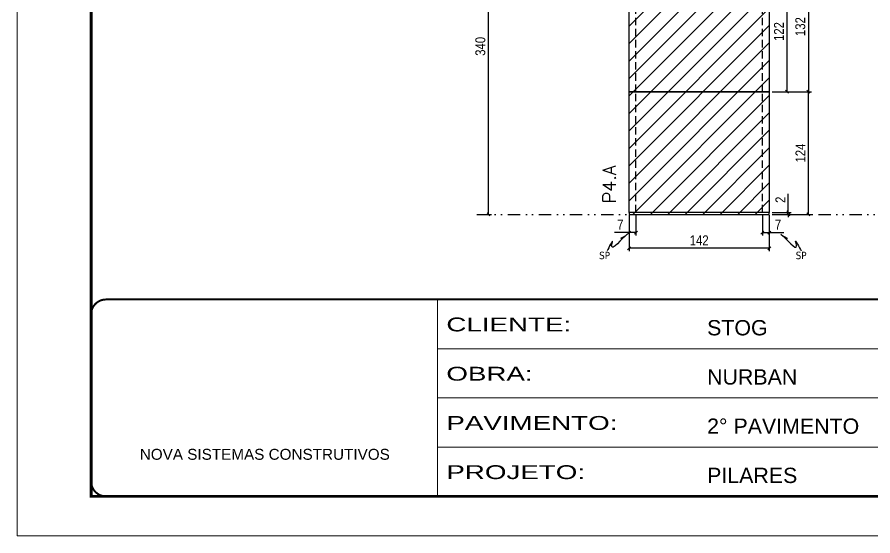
# Model space of a CAD drawing. Extents: x 2201 to 8455, y 252 to 7045.
# Drawn here: x 2201 to 3068, y 3698 to 4223 of the extents above; entities that cross this region are included whole.
import ezdxf

# ---------------------------------------------------------------- set-up
doc = ezdxf.new("R2010")
doc.units = 0
for name, pattern in [('CONTINUO', [0]), ('DASHED', [0.75, 0.5, -0.25]), ('DIVIDE2', [0.625, 0.25, -0.125, 0, -0.125, 0, -0.125]), ('HIDDEN', [0.375, 0.25, -0.125])]:
    doc.linetypes.add(name, pattern=pattern)
for name, color, linetype in [('COTA', 241, 'Continuous'), ('Nível', 160, 'Continuous'), ('Painéis', 200, 'Continuous'), ('Sarrafo de Pressão', 42, 'HIDDEN'), ('texto', 7, 'Continuous')]:
    doc.layers.add(name, color=color, linetype=linetype)
for name, color, linetype, lineweight in [('Folhas', 255, 'Continuous', 9), ('Hachura', 251, 'Continuous', 9), ('SARRAFO DE PRESSAO', 251, 'DASHED', 9), ('Texto Seção', 7, 'Continuous', 15)]:
    doc.layers.add(name, color=color, linetype=linetype, lineweight=lineweight)
doc.styles.add('ARIAL', font='arial.ttf')
doc.styles.add('COTA TECNICA', font='techl___.ttf', dxfattribs={"height": 10})
doc.styles.add('COTA TECNICA-50', font='techl___.ttf', dxfattribs={"height": 10})
doc.styles.add('REGUA-120', font='ROMANS.shx', dxfattribs={"height": 15})
doc.styles.get("Standard").update_dxf_attribs({"font": 'arial.ttf'})
doc.styles.add('Tecnologia', font='')
doc.styles.get('Tecnologia').set_extended_font_data('Forgotten Futurist')
doc.dimstyles.new('COTA PAINEL-50', dxfattribs={"dimtxt": 10, "dimasz": 3, "dimexe": 3, "dimexo": 3, "dimgap": 3, "dimtad": 1, "dimdec": 1, "dimzin": 12, "dimdsep": 46, "dimtxsty": 'COTA TECNICA-50', "dimblk1": 'OBLIQUE', "dimblk2": 'OBLIQUE', "dimsah": 1, "dimcen": 0.9, "dimclrd": 4, "dimclre": 4, "dimclrt": 240, "dimadec": 1, "dimazin": 3, "dimtfac": 1, "dimtdec": 1, "dimtmove": 0, "dimatfit": 3, "dimfxl": 1, "dimtolj": 1, "dimtzin": 12, "dimarcsym": 0})
doc.dimstyles.new('PAINEL', dxfattribs={"dimtxt": 10, "dimasz": 3, "dimexe": 3, "dimexo": 3, "dimgap": 3, "dimtad": 1, "dimdec": 1, "dimzin": 12, "dimdsep": 46, "dimtxsty": 'COTA TECNICA', "dimblk1": 'OBLIQUE', "dimblk2": 'OBLIQUE', "dimsah": 1, "dimcen": 0.9, "dimclrd": 4, "dimclre": 4, "dimclrt": 240, "dimadec": 1, "dimazin": 3, "dimtfac": 1, "dimtdec": 1, "dimtmove": 0, "dimatfit": 3, "dimfxl": 1, "dimtolj": 1, "dimtzin": 12, "dimarcsym": 0})
doc.dimstyles.get("Standard").update_dxf_attribs({"dimtxt": 0.18, "dimasz": 0.18, "dimexe": 0.18, "dimexo": 0.0625, "dimgap": 0.09, "dimtad": 0, "dimtih": 1, "dimtoh": 1, "dimdec": 4, "dimzin": 0, "dimdsep": 46, "dimtxsty": 'Standard', "dimcen": 0.09, "dimadec": 0, "dimazin": 0, "dimtfac": 1, "dimtdec": 4, "dimtofl": 0, "dimtmove": 0, "dimatfit": 3, "dimfxl": 1, "dimtolj": 1, "dimtzin": 0, "dimarcsym": 0})

# ---------------------------------------------------------------- blocks, each defined once
blk = doc.blocks.new('9999999999')
at = {"color": 30, "linetype": 'CONTINUO'}
for p, q in [((98564.56, 34230.21), (98564.56, 34429.45)), ((98564.56, 34379.64), (99583.98, 34379.64)), ((98564.56, 34329.83), (99487.98, 34329.83)), ((98564.56, 34280.02), (99487.98, 34280.02))]:
    blk.add_line(p, q, dxfattribs=at)
at = {"color": 30, "linetype": 'CONTINUO', "const_width": 2}
blk.add_lwpolyline([(99583.98, 34230.21), (99583.98, 34414.45, 0.414214), (99568.98, 34429.45), (98228.98, 34429.45, 0.414214), (98213.98, 34414.45), (98213.98, 34245.21, 0.414214), (98228.98, 34230.21), (99583.98, 34230.21)], format="xyb", dxfattribs=at)
at = {"layer": 'Folhas'}
blk.add_lwpolyline([(98138.98, 34190.21), (99623.98, 34190.21), (99623.98, 35240.21), (98138.98, 35240.21)], close=True, dxfattribs=at)
at = {"layer": 'Folhas', "color": 30, "const_width": 3}
blk.add_lwpolyline([(98213.98, 34230.21), (99583.98, 34230.21), (99583.98, 35200.21), (98213.98, 35200.21)], close=True, dxfattribs=at)
at = {"color": 7, "linetype": 'Continuous', "ltscale": 5, "style": 'ARIAL'}
for s, height, p in [('STOG', 15.483, (98837.68, 34393.13)), ('NURBAN', 15.483, (98837.68, 34343.32)), ('2° PAVIMENTO', 15.4829, (98837.68, 34293.51)), ('NOVA SISTEMAS CONSTRUTIVOS', 11.0592, (98263.19, 34267.21)), ('PILARES', 15.483, (98837.68, 34243.7))]:
    blk.add_text(s, height=height, dxfattribs=at).set_placement(p)
at = {"layer": 'Folhas', "color": 7, "style": 'Tecnologia', "width": 1.5}
for s, p in [('CLIENTE:', (98573.65, 34397.17)), ('OBRA:', (98573.65, 34347.31)), ('PAVIMENTO:', (98573.65, 34297.5)), ('PROJETO:', (98573.65, 34247.69))]:
    blk.add_text(s, height=14, dxfattribs=at).set_placement(p)
blk = doc.blocks.new('_Oblique')
at = {"color": 0, "linetype": 'ByBlock', "lineweight": -2}
blk.add_line((-0.5, -0.5), (0.5, 0.5), dxfattribs=at)
blk = doc.blocks.new('*D771')
at = {"layer": 'COTA', "color": 4, "lineweight": -2, "transparency": 16777216}
for p, q in [((2669.84, 4362.93), (2681.7, 4362.93)), ((2678.7, 4022.93), (2678.7, 4362.93)), ((2669.84, 4022.93), (2681.7, 4022.93))]:
    blk.add_line(p, q, dxfattribs=at)
at = {"layer": 'Defpoints', "color": 0, "transparency": 16777216}
for p in [(2666.84, 4362.93), (2678.7, 4362.93), (2666.84, 4022.93)]:
    blk.add_point(p, dxfattribs=at)
at = {"layer": 'COTA', "color": 4, "lineweight": -2, "transparency": 16777216, "xscale": 3, "yscale": 3, "zscale": 3}
for p, rotation in [((2678.7, 4362.93), 90), ((2678.7, 4022.93), 270)]:
    blk.add_blockref('_Oblique', p, dxfattribs=dict(at, rotation=rotation))
at = {"layer": 'COTA', "color": 240, "transparency": 16777216, "insert": (2670.48, 4192.93), "char_height": 10, "attachment_point": 5, "rotation": 90, "style": 'COTA TECNICA-50'}
blk.add_mtext('\\A1;340', dxfattribs=at)
blk = doc.blocks.new('*D451')
at = {"layer": 'COTA', "color": 4, "lineweight": -2, "transparency": 16777216}
for p, q in [((2821.04, 4021.93), (2821.04, 3985.56)), ((2963.04, 4021.93), (2963.04, 3985.56)), ((2963.04, 3988.56), (2821.04, 3988.56))]:
    blk.add_line(p, q, dxfattribs=at)
at = {"layer": 'Defpoints', "color": 0, "transparency": 16777216}
for p in [(2821.04, 4024.93), (2963.04, 4024.93), (2821.04, 3988.56)]:
    blk.add_point(p, dxfattribs=at)
at = {"layer": 'COTA', "color": 4, "lineweight": -2, "transparency": 16777216, "xscale": 3, "yscale": 3, "zscale": 3, "rotation": 180}
blk.add_blockref('_Oblique', (2821.04, 3988.56), dxfattribs=at)
at = {"layer": 'COTA', "color": 4, "lineweight": -2, "transparency": 16777216, "xscale": 3, "yscale": 3, "zscale": 3}
blk.add_blockref('_Oblique', (2963.04, 3988.56), dxfattribs=at)
at = {"layer": 'COTA', "color": 240, "transparency": 16777216, "insert": (2892.04, 3996.64), "char_height": 10, "attachment_point": 5, "style": 'COTA TECNICA'}
blk.add_mtext('\\A1;142', dxfattribs=at)
blk = doc.blocks.new('*D452')
at = {"layer": 'COTA', "color": 4, "lineweight": -2, "transparency": 16777216}
for p, q in [((2956.04, 4021.93), (2956.04, 4001.42)), ((2963.04, 4019.93), (2963.04, 4001.42)), ((2956.04, 4004.42), (2963.04, 4004.42)), ((2963.04, 4004.42), (2977.77, 4004.42))]:
    blk.add_line(p, q, dxfattribs=at)
at = {"layer": 'Defpoints', "color": 0, "transparency": 16777216}
for p in [(2956.04, 4024.93), (2963.04, 4022.93), (2963.04, 4004.42)]:
    blk.add_point(p, dxfattribs=at)
at = {"layer": 'COTA', "color": 4, "lineweight": -2, "transparency": 16777216, "xscale": 3, "yscale": 3, "zscale": 3, "rotation": 180}
blk.add_blockref('_Oblique', (2956.04, 4004.42), dxfattribs=at)
at = {"layer": 'COTA', "color": 4, "lineweight": -2, "transparency": 16777216, "xscale": 3, "yscale": 3, "zscale": 3}
blk.add_blockref('_Oblique', (2963.04, 4004.42), dxfattribs=at)
at = {"layer": 'COTA', "color": 240, "transparency": 16777216, "insert": (2971.9, 4012.49), "char_height": 10, "attachment_point": 5, "style": 'COTA TECNICA-50'}
blk.add_mtext('\\A1;7', dxfattribs=at)
blk = doc.blocks.new('*D453')
at = {"layer": 'COTA', "color": 4, "lineweight": -2, "transparency": 16777216}
for p, q in [((2828.04, 4021.93), (2828.04, 4001.42)), ((2821.04, 4019.93), (2821.04, 4001.42)), ((2821.04, 4004.42), (2806.31, 4004.42)), ((2828.04, 4004.42), (2821.04, 4004.42))]:
    blk.add_line(p, q, dxfattribs=at)
at = {"layer": 'Defpoints', "color": 0, "transparency": 16777216}
for p in [(2821.04, 4022.93), (2828.04, 4024.93), (2821.04, 4004.42)]:
    blk.add_point(p, dxfattribs=at)
at = {"layer": 'COTA', "color": 4, "lineweight": -2, "transparency": 16777216, "xscale": 3, "yscale": 3, "zscale": 3, "rotation": 180}
blk.add_blockref('_Oblique', (2821.04, 4004.42), dxfattribs=at)
at = {"layer": 'COTA', "color": 4, "lineweight": -2, "transparency": 16777216, "xscale": 3, "yscale": 3, "zscale": 3}
blk.add_blockref('_Oblique', (2828.04, 4004.42), dxfattribs=at)
at = {"layer": 'COTA', "color": 240, "transparency": 16777216, "insert": (2812.17, 4012.49), "char_height": 10, "attachment_point": 5, "style": 'COTA TECNICA-50'}
blk.add_mtext('\\A1;7', dxfattribs=at)
blk = doc.blocks.new('*D454')
at = {"layer": 'COTA', "color": 4, "linetype": 'ByBlock', "lineweight": -2, "transparency": 16777216}
for p, q in [((2966.04, 4146.93), (3005.68, 4146.93)), ((3002.68, 4022.93), (3002.68, 4146.93)), ((2966.04, 4022.93), (3005.68, 4022.93))]:
    blk.add_line(p, q, dxfattribs=at)
at = {"layer": 'Defpoints', "color": 0, "linetype": 'ByBlock', "transparency": 16777216}
for p in [(2963.04, 4146.93), (3002.68, 4146.93), (2963.04, 4022.93)]:
    blk.add_point(p, dxfattribs=at)
at = {"layer": 'COTA', "color": 4, "linetype": 'ByBlock', "lineweight": -2, "transparency": 16777216, "xscale": 3, "yscale": 3, "zscale": 3}
for p, rotation in [((3002.68, 4146.93), 90), ((3002.68, 4022.93), 270)]:
    blk.add_blockref('_Oblique', p, dxfattribs=dict(at, rotation=rotation))
at = {"layer": 'COTA', "color": 240, "linetype": 'ByBlock', "transparency": 16777216, "insert": (2994.61, 4084.93), "char_height": 10, "attachment_point": 5, "rotation": 90, "style": 'COTA TECNICA'}
blk.add_mtext('\\A1;124', dxfattribs=at)
blk = doc.blocks.new('*D455')
at = {"layer": 'COTA', "color": 4, "lineweight": -2, "transparency": 16777216}
for p, q in [((2982.3, 4024.93), (2982.3, 4043.73)), ((2966.04, 4024.93), (2985.3, 4024.93)), ((2966.04, 4022.93), (2985.3, 4022.93)), ((2982.3, 4022.93), (2982.3, 4024.93)), ((2982.3, 4022.93), (2982.3, 4019.93))]:
    blk.add_line(p, q, dxfattribs=at)
at = {"layer": 'Defpoints', "color": 0, "transparency": 16777216}
for p in [(2963.04, 4024.93), (2963.04, 4022.93), (2982.3, 4022.93)]:
    blk.add_point(p, dxfattribs=at)
at = {"layer": 'COTA', "color": 4, "lineweight": -2, "transparency": 16777216, "xscale": 3, "yscale": 3, "zscale": 3}
for p, rotation in [((2982.3, 4024.93), 270), ((2982.3, 4022.93), 90)]:
    blk.add_blockref('_Oblique', p, dxfattribs=dict(at, rotation=rotation))
at = {"layer": 'COTA', "color": 240, "transparency": 16777216, "insert": (2974.3, 4037.67), "char_height": 10, "attachment_point": 5, "rotation": 90, "style": 'COTA TECNICA-50'}
blk.add_mtext('\\A1;2', dxfattribs=at)
blk = doc.blocks.new('*D456')
at = {"layer": 'COTA', "color": 4, "linetype": 'ByBlock', "lineweight": -2, "transparency": 16777216}
for p, q in [((2966.04, 4146.93), (3005.68, 4146.93)), ((3002.68, 4022.93), (3002.68, 4146.93)), ((2966.04, 4022.93), (3005.68, 4022.93))]:
    blk.add_line(p, q, dxfattribs=at)
at = {"layer": 'Defpoints', "color": 0, "linetype": 'ByBlock', "transparency": 16777216}
for p in [(2963.04, 4146.93), (3002.68, 4146.93), (2963.04, 4022.93)]:
    blk.add_point(p, dxfattribs=at)
at = {"layer": 'COTA', "color": 4, "linetype": 'ByBlock', "lineweight": -2, "transparency": 16777216, "xscale": 3, "yscale": 3, "zscale": 3}
for p, rotation in [((3002.68, 4146.93), 90), ((3002.68, 4022.93), 270)]:
    blk.add_blockref('_Oblique', p, dxfattribs=dict(at, rotation=rotation))
at = {"layer": 'COTA', "color": 240, "linetype": 'ByBlock', "transparency": 16777216, "insert": (2994.61, 4084.93), "char_height": 10, "attachment_point": 5, "rotation": 90, "style": 'COTA TECNICA'}
blk.add_mtext('\\A1;124', dxfattribs=at)
blk = doc.blocks.new('*D752')
at = {"layer": 'COTA', "color": 4, "lineweight": -2, "transparency": 16777216}
for p, q in [((2966.04, 4278.93), (3005.68, 4278.93)), ((3002.68, 4278.93), (3002.68, 4146.93)), ((2966.04, 4146.93), (3005.68, 4146.93))]:
    blk.add_line(p, q, dxfattribs=at)
at = {"layer": 'Defpoints', "color": 0, "transparency": 16777216}
for p in [(2963.04, 4278.93), (2963.04, 4146.93), (3002.68, 4146.93)]:
    blk.add_point(p, dxfattribs=at)
at = {"layer": 'COTA', "color": 4, "lineweight": -2, "transparency": 16777216, "xscale": 3, "yscale": 3, "zscale": 3}
for p, rotation in [((3002.68, 4278.93), 90), ((3002.68, 4146.93), 270)]:
    blk.add_blockref('_Oblique', p, dxfattribs=dict(at, rotation=rotation))
at = {"layer": 'COTA', "color": 240, "transparency": 16777216, "insert": (2994.46, 4212.93), "char_height": 10, "attachment_point": 5, "rotation": 90, "style": 'COTA TECNICA'}
blk.add_mtext('\\A1;132', dxfattribs=at)
blk = doc.blocks.new('*D685')
at = {"layer": 'COTA', "color": 4, "lineweight": -2, "transparency": 16777216}
for p, q in [((2966.04, 4268.93), (2983.87, 4268.93)), ((2980.87, 4268.93), (2980.87, 4146.93)), ((2966.04, 4146.93), (2983.87, 4146.93))]:
    blk.add_line(p, q, dxfattribs=at)
at = {"layer": 'Defpoints', "color": 0, "transparency": 16777216}
for p in [(2963.04, 4268.93), (2963.04, 4146.93), (2980.87, 4146.93)]:
    blk.add_point(p, dxfattribs=at)
at = {"layer": 'COTA', "color": 4, "lineweight": -2, "transparency": 16777216, "xscale": 3, "yscale": 3, "zscale": 3}
for p, rotation in [((2980.87, 4268.93), 90), ((2980.87, 4146.93), 270)]:
    blk.add_blockref('_Oblique', p, dxfattribs=dict(at, rotation=rotation))
at = {"layer": 'COTA', "color": 240, "transparency": 16777216, "insert": (2972.81, 4207.93), "char_height": 10, "attachment_point": 5, "rotation": 90, "style": 'COTA TECNICA'}
blk.add_mtext('\\A1;122', dxfattribs=at)

msp = doc.modelspace()

# ---------------------------------------------------------------- hatches: boundary and pattern name
at = {"layer": 'Hachura', "linetype": 'ByBlock'}
h = msp.add_hatch(dxfattribs=at)
h.set_pattern_fill('ANSI31', color=256, scale=100)
h.set_pattern_definition([(45, (-114329.089, -31018.35), (-8.8388348, 8.8388348), [])])
h.paths.add_polyline_path([(2963.04, 4278.93), (2821.04, 4278.93), (2821.04, 4022.93), (2963.04, 4022.93)])

# ---------------------------------------------------------------- linework, layer by layer
at = {"layer": 'Nível', "color": 4, "linetype": 'DIVIDE2', "ltscale": 50}
msp.add_line((2666.84, 4022.93), (3646.37, 4022.93), dxfattribs=at)
at = {"layer": 'Painéis'}
for p, q in [((2821.04, 4146.93), (2821.04, 4278.93)), ((2963.04, 4278.93), (2963.04, 4146.93)), ((2821.04, 4146.93), (2963.04, 4146.93)), ((2821.04, 4024.93), (2821.04, 4146.93)), ((2963.04, 4146.93), (2821.04, 4146.93)), ((2963.04, 4146.93), (2963.04, 4024.93)), ((2963.04, 4024.93), (2821.04, 4024.93))]:
    msp.add_line(p, q, dxfattribs=at)
msp.add_lwpolyline([(2821.04, 4022.93), (2963.04, 4022.93), (2963.04, 4024.93), (2821.04, 4024.93)], close=True, dxfattribs=at)
at = {"layer": 'Sarrafo de Pressão', "ltscale": 30}
for p, q in [((2828.04, 4146.93), (2828.04, 4278.93)), ((2956.04, 4146.93), (2956.04, 4278.93)), ((2828.04, 4024.93), (2828.04, 4146.93)), ((2956.04, 4024.93), (2956.04, 4146.93))]:
    msp.add_line(p, q, dxfattribs=at)

# ---------------------------------------------------------------- block references
at = {"layer": 'SARRAFO DE PRESSAO', "color": 6, "linetype": 'ByBlock'}
msp.add_blockref('9999999999', (-95937.61, -30492.69), dxfattribs=at)

# ---------------------------------------------------------------- texts
at = {"layer": 'texto', "color": 0, "char_height": 7.5, "attachment_point": 5}
for insert in [(2796.26, 3981.25), (2995.29, 3981.25)]:
    msp.add_mtext('{\\fTahoma|b0|i0|c0|p34;\\C4;SP}', dxfattribs=dict(at, insert=insert))
at = {"layer": 'Texto Seção', "insert": (2807.57, 4034.18), "char_height": 13, "width": 285.3299, "attachment_point": 7, "rotation": 90, "style": 'REGUA-120'}
msp.add_mtext('P4.A', dxfattribs=at)

# ---------------------------------------------------------------- dimensions: what is measured, and where the dimension line sits
at = {"layer": 'COTA'}
for base, p1, p2, angle, dimstyle, picture, middle in [((2678.7, 4362.93), (2666.84, 4022.93), (2666.84, 4362.93), 90, 'COTA PAINEL-50', '*D771', (2670.48, 4192.93)), ((3002.68, 4146.93), (2963.04, 4278.93), (2963.04, 4146.93), 90, 'PAINEL', '*D752', (2994.46, 4212.93)), ((2980.87, 4146.93), (2963.04, 4268.93), (2963.04, 4146.93), 90, 'PAINEL', '*D685', (2972.81, 4207.93)), ((2821.04, 4004.42), (2828.04, 4024.93), (2821.04, 4022.93), 180, 'COTA PAINEL-50', '*D453', (2812.17, 4012.49))]:
    dim = msp.add_linear_dim(base=base, p1=p1, p2=p2, angle=angle, dimstyle=dimstyle, dxfattribs=at)
    dim.commit()
    dim.dimension.update_dxf_attribs({"geometry": picture, "text_midpoint": middle})
at = {"layer": 'COTA', "linetype": 'ByBlock'}
for picture in ['*D454', '*D456']:
    dim = msp.add_aligned_dim(p1=(2963.04, 4022.93), p2=(2963.04, 4146.93), distance=-39.64, dimstyle='PAINEL', dxfattribs=at)
    dim.commit()
    dim.dimension.update_dxf_attribs({"geometry": picture, "text_midpoint": (2994.61, 4084.93)})
at = {"layer": 'COTA'}
dim = msp.add_linear_dim(base=(2982.3, 4022.93), p1=(2963.04, 4024.93), p2=(2963.04, 4022.93), angle=90, dimstyle='COTA PAINEL-50', dxfattribs=at)
dim.commit()
dim.dimension.update_dxf_attribs({"geometry": '*D455', "text_midpoint": (2982.3, 4037.67), "dimtype": 160})
dim = msp.add_linear_dim(base=(2821.04, 3988.56), p1=(2963.04, 4024.93), p2=(2821.04, 4024.93), angle=180, dimstyle='PAINEL', override={"dimarcsym": 2}, dxfattribs=at)
dim.commit()
dim.dimension.update_dxf_attribs({"geometry": '*D451', "text_midpoint": (2892.04, 3996.64)})
dim = msp.add_linear_dim(base=(2963.04, 4004.42), p1=(2956.04, 4024.93), p2=(2963.04, 4022.93), dimstyle='COTA PAINEL-50', dxfattribs=at)
dim.commit()
dim.dimension.update_dxf_attribs({"geometry": '*D452', "text_midpoint": (2971.9, 4012.49)})

# ---------------------------------------------------------------- leaders
at = {"layer": 'COTA', "path_type": 1}
for points in [[(2819.21, 4002.74), (2803.42, 3990.91), (2804.35, 3995.72), (2798.8, 3985.94)], [(2974.87, 4002.74), (2990.65, 3990.91), (2989.73, 3995.72), (2995.28, 3985.94)]]:
    msp.add_leader(points, dimstyle='Standard', override={"dimasz": 8}, dxfattribs=at)

doc.saveas('drawing.dxf')
